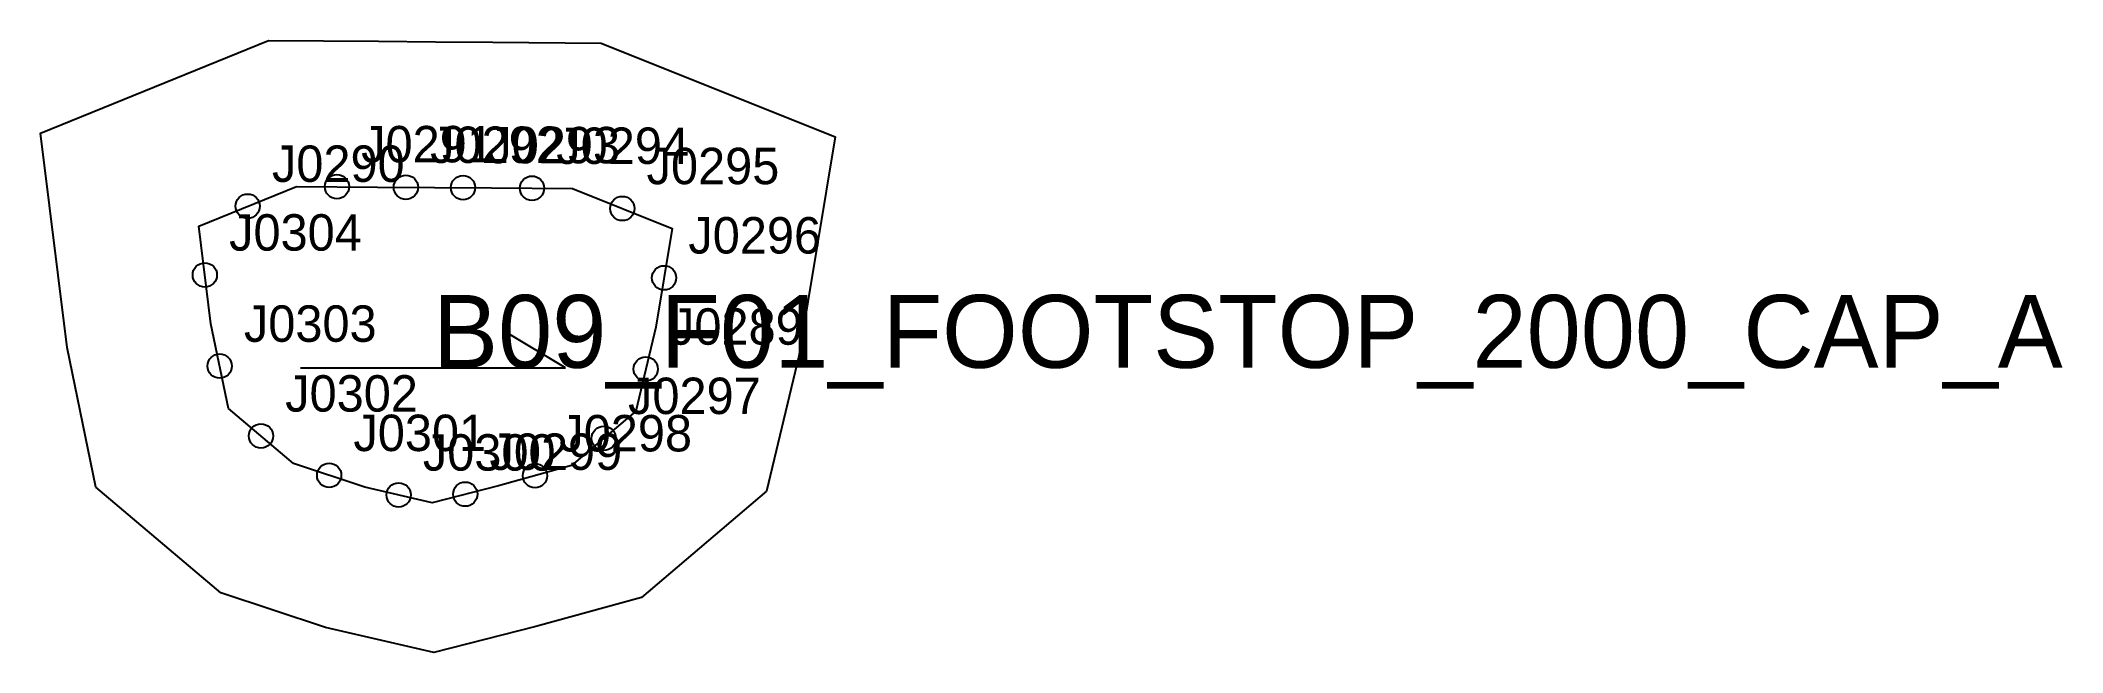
# Model space of a CAD drawing. Header units: millimetres. Extents: x -32 to 134, y -27 to 24.
import ezdxf

# ---------------------------------------------------------------- set-up
doc = ezdxf.new("R2010")
doc.units = ezdxf.units.MM
for name, color, linetype in [('CUT', 1, 'Continuous'), ('GRAIN', 3, 'Continuous'), ('LABEL', 7, 'Continuous'), ('NOTCH', 2, 'Continuous'), ('SEW', 5, 'Continuous')]:
    doc.layers.add(name, color=color, linetype=linetype)

msp = doc.modelspace()

# ---------------------------------------------------------------- linework, layer by layer
at = {"layer": 'CUT'}
msp.add_lwpolyline([(30.09, -2.21), (27.43, -13.34), (17.13, -22.11), (8.43, -24.5), (0.04, -26.63), (-8.88, -24.58), (-17.52, -21.71), (-27.8, -13.02), (-30.18, -1.51), (-32.37, 16.14), (-13.58, 23.78), (-4.53, 23.71), (0.18, 23.67), (4.89, 23.64), (13.81, 23.57), (33.1, 15.83), (30.09, -2.21)], close=True, dxfattribs=at)
at = {"layer": 'GRAIN'}
for p, q in [((10.88, -3.18), (5.88, -0.18)), ((-10.94, -3.18), (10.88, -3.18))]:
    msp.add_line(p, q, dxfattribs=at)
at = {"layer": 'NOTCH'}
for centre in [(-7.95, 11.74), (-2.27, 11.69), (2.44, 11.66), (8.12, 11.61), (-15.3, 10.13), (15.56, 9.94), (-18.83, 4.47), (19, 4.23), (-17.61, -3.04), (17.49, -3.28), (-14.21, -8.79), (14.03, -8.99), (-8.59, -12.04), (8.37, -12.07), (-2.87, -13.65), (2.62, -13.59)]:
    msp.add_circle(centre, 1, dxfattribs=at)
at = {"layer": 'SEW'}
msp.add_lwpolyline([(18.32, 0.17), (16.67, -6.74), (11.38, -11.24), (5.36, -12.9), (-0.11, -14.29), (-5.64, -13.02), (-11.54, -11.05), (-16.88, -6.53), (-18.33, 0.45), (-19.33, 8.49), (-11.28, 11.76), (-4.62, 11.71), (0.09, 11.67), (4.79, 11.64), (11.45, 11.59), (19.67, 8.29)], close=True, dxfattribs=at)

# ---------------------------------------------------------------- texts
at = {"layer": 'LABEL'}
for s, height, p in [('J0291', 3, (-5.95, 13.74)), ('J0292', 3, (-0.27, 13.69)), ('J0293', 3, (4.44, 13.66)), ('J0294', 3, (10.12, 13.61)), ('J0290', 3, (-13.3, 12.13)), ('J0295', 3, (17.56, 11.94)), ('J0304', 3, (-16.83, 6.47)), ('J0296', 3, (21, 6.23)), ('J0303', 3, (-15.61, -1.04)), ('B09_F01_FOOTSTOP_2000_CAP_A', 6, (-0.03, -3.18)), ('J0289', 3, (19.49, -1.28)), ('J0302', 3, (-12.21, -6.79)), ('J0297', 3, (16.03, -6.99)), ('J0301', 3, (-6.59, -10.04)), ('J0298', 3, (10.37, -10.07)), ('J0300', 3, (-0.87, -11.65)), ('J0299', 3, (4.62, -11.59))]:
    msp.add_text(s, height=height, dxfattribs=at).set_placement(p)

doc.saveas('drawing.dxf')
